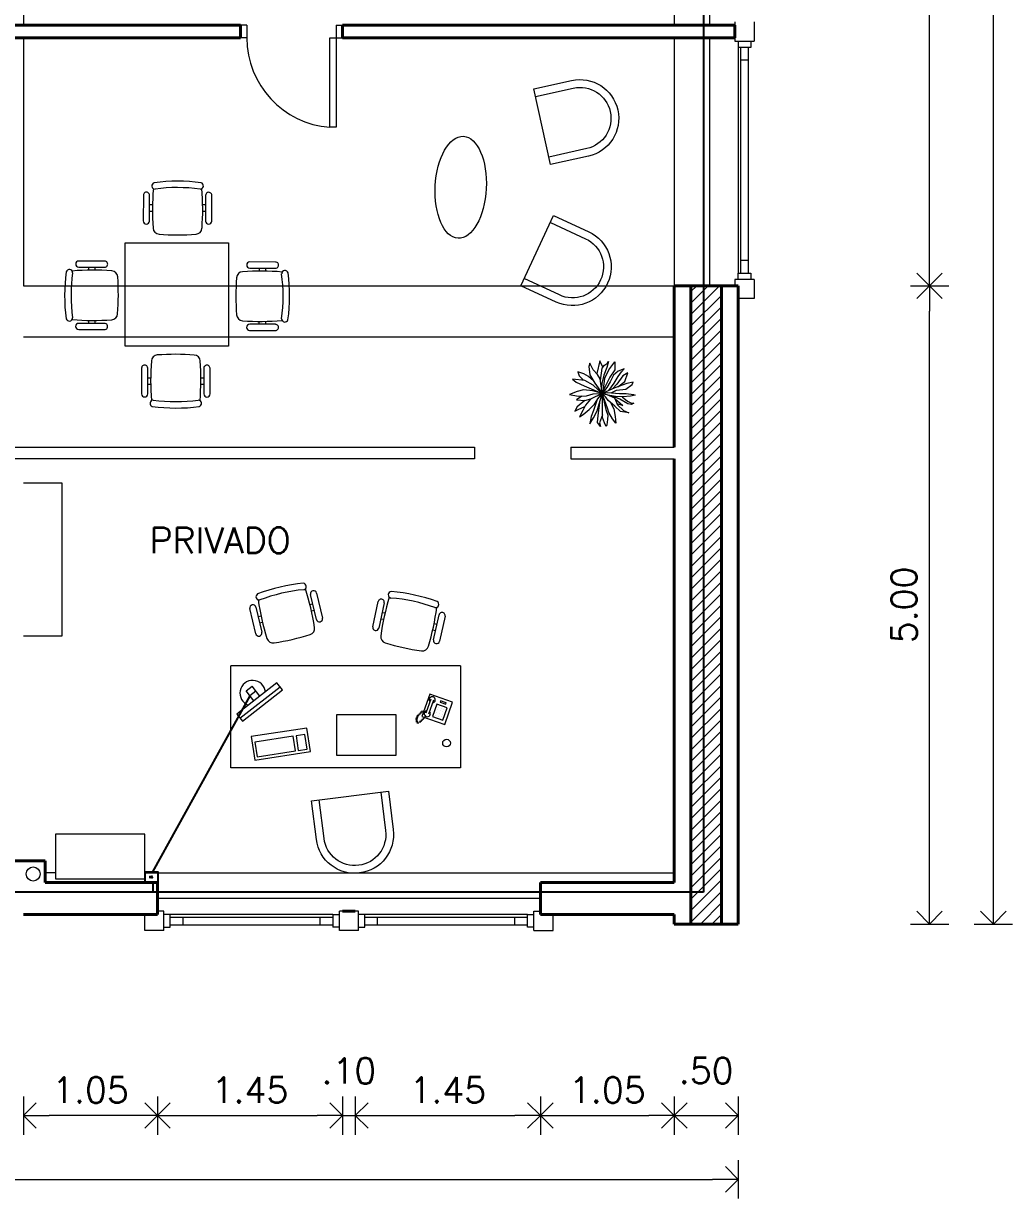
# Model space of a CAD drawing. Extents: x 952 to 1351, y -109 to 188.
# Drawn here: x 1290.85 to 1298.6, y 112.92 to 122.12 of the extents above; entities that cross this region are included whole.
import ezdxf

# ---------------------------------------------------------------- set-up
doc = ezdxf.new("R2010")
doc.units = 0
doc.header["$LTSCALE"] = 0.5
doc.layers.get('0').update_dxf_attribs({"linetype": 'CONTINUOUS'})
doc.layers.get('Defpoints').update_dxf_attribs({"linetype": 'CONTINUOUS'})
for name, color, linetype, lineweight in [('Acotaciones', 9, 'CONTINUOUS', 9), ('Carpintería', 55, 'CONTINUOUS', 20), ('Detalles .05', 243, 'CONTINUOUS', 5), ('Detalles 01', 8, 'CONTINUOUS', 9), ('Equipamiento movil', 33, 'CONTINUOUS', 9), ('Muros corte', 7, 'CONTINUOUS', 40), ('Punta 02', 11, 'CONTINUOUS', 20), ('Tratamiento pisos', 251, 'CONTINUOUS', 9), ('Vidrios', 147, 'CONTINUOUS', 13)]:
    doc.layers.add(name, color=color, linetype=linetype, lineweight=lineweight)
doc.layers.add('Cableado', color=100, linetype='CONTINUOUS')
doc.styles.add('Texto 2 mm', font='simplex.shx', dxfattribs={"height": 0.2})
doc.styles.add('Texto 5 mm', font='simplex.shx', dxfattribs={"height": 0.5})
doc.dimstyles.new('Primera línea', dxfattribs={"dimscale": 0, "dimtxt": 0.2, "dimasz": 0.2, "dimexe": 0.15, "dimexo": 0, "dimgap": 0.1, "dimtad": 1, "dimzin": 4, "dimdsep": 46, "dimtxsty": 'Texto 2 mm', "dimblk": 'OPEN90', "dimcen": 2.5, "dimclrd": 256, "dimclre": 256, "dimclrt": 256, "dimadec": 0, "dimazin": 0, "dimtfac": 1, "dimtmove": 2, "dimatfit": 3, "dimldrblk": 'OPEN90', "dimfxl": 1, "dimtolj": 1, "dimtzin": 0, "dimlwd": -1, "dimlwe": -1, "dimarcsym": 0})
doc.dimstyles.new('Segunda línea', dxfattribs={"dimscale": 0, "dimtxt": 0.2, "dimasz": 0.2, "dimexe": 0.15, "dimexo": 0.5, "dimgap": 0.1, "dimtad": 1, "dimzin": 4, "dimdsep": 46, "dimtxsty": 'Texto 2 mm', "dimblk": 'OPEN90', "dimcen": 2.5, "dimclrd": 256, "dimclre": 256, "dimclrt": 256, "dimadec": 0, "dimazin": 0, "dimtfac": 1, "dimtmove": 2, "dimatfit": 3, "dimldrblk": 'OPEN90', "dimfxl": 1, "dimtolj": 1, "dimtzin": 0, "dimlwd": -1, "dimlwe": -1, "dimarcsym": 0})

# ---------------------------------------------------------------- blocks, each defined once
blk = doc.blocks.new('_Open90')
at = {"color": 0, "linetype": 'ByBlock', "lineweight": -2}
for p, q in [((-0.5, 0.5), (0, 0)), ((0, 0), (-1, 0)), ((0, 0), (-0.5, -0.5))]:
    blk.add_line(p, q, dxfattribs=at)
blk = doc.blocks.new('*D379')
at = {"layer": 'Acotaciones', "transparency": 16777216}
for p, q in [((1297.8023, 120.0655), (1298.1023, 120.0655)), ((1297.9523, 115.2655), (1297.9523, 119.8655)), ((1297.8023, 115.0655), (1298.1023, 115.0655))]:
    blk.add_line(p, q, dxfattribs=at)
at = {"layer": 'Defpoints', "color": 0, "transparency": 16777216}
for p in [(1297.8023, 120.0655), (1297.9523, 120.0655), (1297.8023, 115.0655)]:
    blk.add_point(p, dxfattribs=at)
at = {"layer": 'Acotaciones', "transparency": 16777216, "xscale": 0.2, "yscale": 0.2, "zscale": 0.2}
for p, rotation in [((1297.9523, 120.0655), 90), ((1297.9523, 115.0655), 270)]:
    blk.add_blockref('_Open90', p, dxfattribs=dict(at, rotation=rotation))
at = {"layer": 'Acotaciones', "transparency": 16777216, "insert": (1297.7523, 117.5655), "char_height": 0.2, "attachment_point": 5, "rotation": 90, "style": 'Texto 2 mm'}
blk.add_mtext('\\A1;5.00', dxfattribs=at)
blk = doc.blocks.new('*D380')
at = {"layer": 'Acotaciones', "transparency": 16777216}
for p, q in [((1297.8023, 126.0655), (1298.1023, 126.0655)), ((1297.9523, 120.2655), (1297.9523, 125.8655)), ((1297.8023, 120.0655), (1298.1023, 120.0655))]:
    blk.add_line(p, q, dxfattribs=at)
at = {"layer": 'Defpoints', "color": 0, "transparency": 16777216}
for p in [(1297.8023, 126.0655), (1297.9523, 126.0655), (1297.8023, 120.0655)]:
    blk.add_point(p, dxfattribs=at)
at = {"layer": 'Acotaciones', "transparency": 16777216, "xscale": 0.2, "yscale": 0.2, "zscale": 0.2}
for p, rotation in [((1297.9523, 126.0655), 90), ((1297.9523, 120.0655), 270)]:
    blk.add_blockref('_Open90', p, dxfattribs=dict(at, rotation=rotation))
at = {"layer": 'Acotaciones', "transparency": 16777216, "insert": (1297.7523, 123.0655), "char_height": 0.2, "attachment_point": 5, "rotation": 90, "style": 'Texto 2 mm'}
blk.add_mtext('\\A1;6.00', dxfattribs=at)
blk = doc.blocks.new('*D382')
at = {"layer": 'Acotaciones', "transparency": 16777216}
for p, q in [((1298.3023, 131.0655), (1298.6023, 131.0655)), ((1298.4523, 115.2655), (1298.4523, 130.8655)), ((1298.3023, 115.0655), (1298.6023, 115.0655))]:
    blk.add_line(p, q, dxfattribs=at)
at = {"layer": 'Defpoints', "color": 0, "transparency": 16777216}
for p in [(1297.8023, 131.0655), (1298.4523, 131.0655), (1297.8023, 115.0655)]:
    blk.add_point(p, dxfattribs=at)
at = {"layer": 'Acotaciones', "transparency": 16777216, "xscale": 0.2, "yscale": 0.2, "zscale": 0.2}
for p, rotation in [((1298.4523, 131.0655), 90), ((1298.4523, 115.0655), 270)]:
    blk.add_blockref('_Open90', p, dxfattribs=dict(at, rotation=rotation))
at = {"layer": 'Acotaciones', "transparency": 16777216, "insert": (1298.2523, 123.0655), "char_height": 0.2, "attachment_point": 5, "rotation": 90, "style": 'Texto 2 mm'}
blk.add_mtext('\\A1;16.00', dxfattribs=at)
blk = doc.blocks.new('*D397')
at = {"layer": 'Acotaciones', "transparency": 16777216}
for p, q in [((1291.9023, 113.7155), (1291.9023, 113.4155)), ((1293.3523, 113.7155), (1293.3523, 113.4155)), ((1292.1023, 113.5655), (1293.1523, 113.5655))]:
    blk.add_line(p, q, dxfattribs=at)
at = {"layer": 'Defpoints', "color": 0, "transparency": 16777216}
for p in [(1291.9023, 113.7155), (1293.3523, 113.7155), (1293.3523, 113.5655)]:
    blk.add_point(p, dxfattribs=at)
at = {"layer": 'Acotaciones', "transparency": 16777216, "xscale": 0.2, "yscale": 0.2, "zscale": 0.2, "rotation": 180}
blk.add_blockref('_Open90', (1291.9023, 113.5655), dxfattribs=at)
at = {"layer": 'Acotaciones', "transparency": 16777216, "xscale": 0.2, "yscale": 0.2, "zscale": 0.2}
blk.add_blockref('_Open90', (1293.3523, 113.5655), dxfattribs=at)
at = {"layer": 'Acotaciones', "transparency": 16777216, "insert": (1292.6273, 113.7655), "char_height": 0.2, "attachment_point": 5, "style": 'Texto 2 mm'}
blk.add_mtext('\\A1;1.45', dxfattribs=at)
blk = doc.blocks.new('*D398')
at = {"layer": 'Acotaciones', "transparency": 16777216}
for p, q in [((1293.4523, 113.7155), (1293.4523, 113.4155)), ((1294.9023, 113.7155), (1294.9023, 113.4155)), ((1293.6523, 113.5655), (1294.7023, 113.5655))]:
    blk.add_line(p, q, dxfattribs=at)
at = {"layer": 'Defpoints', "color": 0, "transparency": 16777216}
for p in [(1293.4523, 113.7155), (1294.9023, 113.7155), (1294.9023, 113.5655)]:
    blk.add_point(p, dxfattribs=at)
at = {"layer": 'Acotaciones', "transparency": 16777216, "xscale": 0.2, "yscale": 0.2, "zscale": 0.2, "rotation": 180}
blk.add_blockref('_Open90', (1293.4523, 113.5655), dxfattribs=at)
at = {"layer": 'Acotaciones', "transparency": 16777216, "xscale": 0.2, "yscale": 0.2, "zscale": 0.2}
blk.add_blockref('_Open90', (1294.9023, 113.5655), dxfattribs=at)
at = {"layer": 'Acotaciones', "transparency": 16777216, "insert": (1294.1773, 113.7655), "char_height": 0.2, "attachment_point": 5, "style": 'Texto 2 mm'}
blk.add_mtext('\\A1;1.45', dxfattribs=at)
blk = doc.blocks.new('*D399')
at = {"layer": 'Acotaciones', "transparency": 16777216}
for p, q in [((1294.9023, 113.7155), (1294.9023, 113.4155)), ((1295.9523, 113.7155), (1295.9523, 113.4155)), ((1295.1023, 113.5655), (1295.7523, 113.5655))]:
    blk.add_line(p, q, dxfattribs=at)
at = {"layer": 'Defpoints', "color": 0, "transparency": 16777216}
for p in [(1294.9023, 113.7155), (1295.9523, 113.7155), (1295.9523, 113.5655)]:
    blk.add_point(p, dxfattribs=at)
at = {"layer": 'Acotaciones', "transparency": 16777216, "xscale": 0.2, "yscale": 0.2, "zscale": 0.2, "rotation": 180}
blk.add_blockref('_Open90', (1294.9023, 113.5655), dxfattribs=at)
at = {"layer": 'Acotaciones', "transparency": 16777216, "xscale": 0.2, "yscale": 0.2, "zscale": 0.2}
blk.add_blockref('_Open90', (1295.9523, 113.5655), dxfattribs=at)
at = {"layer": 'Acotaciones', "transparency": 16777216, "insert": (1295.4273, 113.7655), "char_height": 0.2, "attachment_point": 5, "style": 'Texto 2 mm'}
blk.add_mtext('\\A1;1.05', dxfattribs=at)
blk = doc.blocks.new('*D400')
at = {"layer": 'Acotaciones', "transparency": 16777216}
for p, q in [((1268.2523, 113.2155), (1268.2523, 112.9155)), ((1296.4523, 113.2155), (1296.4523, 112.9155)), ((1268.4523, 113.0655), (1296.2523, 113.0655))]:
    blk.add_line(p, q, dxfattribs=at)
at = {"layer": 'Defpoints', "color": 0, "transparency": 16777216}
for p in [(1268.2523, 113.7155), (1296.4523, 113.7155), (1296.4523, 113.0655)]:
    blk.add_point(p, dxfattribs=at)
at = {"layer": 'Acotaciones', "transparency": 16777216, "xscale": 0.2, "yscale": 0.2, "zscale": 0.2, "rotation": 180}
blk.add_blockref('_Open90', (1268.2523, 113.0655), dxfattribs=at)
at = {"layer": 'Acotaciones', "transparency": 16777216, "xscale": 0.2, "yscale": 0.2, "zscale": 0.2}
blk.add_blockref('_Open90', (1296.4523, 113.0655), dxfattribs=at)
at = {"layer": 'Acotaciones', "transparency": 16777216, "insert": (1282.3523, 113.2655), "char_height": 0.2, "attachment_point": 5, "style": 'Texto 2 mm'}
blk.add_mtext('\\A1;28.20', dxfattribs=at)
blk = doc.blocks.new('*D402')
at = {"layer": 'Acotaciones', "transparency": 16777216}
for p, q in [((1290.8523, 113.7155), (1290.8523, 113.4155)), ((1291.9023, 113.7155), (1291.9023, 113.4155)), ((1291.7023, 113.5655), (1291.0523, 113.5655))]:
    blk.add_line(p, q, dxfattribs=at)
at = {"layer": 'Defpoints', "color": 0, "transparency": 16777216}
for p in [(1290.8523, 113.7155), (1291.9023, 113.7155), (1290.8523, 113.5655)]:
    blk.add_point(p, dxfattribs=at)
at = {"layer": 'Acotaciones', "transparency": 16777216, "xscale": 0.2, "yscale": 0.2, "zscale": 0.2, "rotation": 180}
blk.add_blockref('_Open90', (1290.8523, 113.5655), dxfattribs=at)
at = {"layer": 'Acotaciones', "transparency": 16777216, "xscale": 0.2, "yscale": 0.2, "zscale": 0.2}
blk.add_blockref('_Open90', (1291.9023, 113.5655), dxfattribs=at)
at = {"layer": 'Acotaciones', "transparency": 16777216, "insert": (1291.3773, 113.7655), "char_height": 0.2, "attachment_point": 5, "style": 'Texto 2 mm'}
blk.add_mtext('\\A1;1.05', dxfattribs=at)
blk = doc.blocks.new('Treei')
for p, q in [((-2.15, 4.1), (-3.71, 4.62)), ((-3.71, 4.62), (-3.16, 3.73)), ((-1.6, 5.41), (-2.01, 5.58)), ((-2.01, 5.58), (-1.8, 4.47)), ((-1.8, 4.47), (-1.02, 2.25)), ((-0.75, 4.27), (-1.6, 5.41)), ((0.01, 4.32), (0.22, 5.68)), ((0.06, 3.09), (0.01, 4.32)), ((0.22, 5.68), (0.34, 5.97)), ((0.34, 5.97), (0.52, 5.11)), ((0.52, 5.11), (0.61, 3.71)), ((0.61, 3.58), (1.42, 4.57)), ((1.92, 4.62), (1.05, 3.19)), ((1.42, 4.57), (1.81, 5.28)), ((1.81, 5.28), (1.78, 5.7)), ((1.78, 5.7), (2.06, 5.28)), ((2.06, 5.28), (1.92, 4.62)), ((3.12, 3.85), (3.58, 4.84)), ((3.58, 4.84), (3.3, 3.31)), ((-5.76, 2.23), (-4.31, 2.25)), ((-4.26, 1.14), (-5.76, 2.23)), ((-3.94, 3.46), (-4.45, 3.93)), ((-4.45, 3.93), (-4.03, 2.89)), ((-4.31, 2.25), (-2.93, 1.32)), ((-4.03, 2.89), (-3.28, 2.03)), ((-3.05, 2.89), (-3.94, 3.46)), ((-3.16, 3.73), (-1.67, 2.62)), ((-1.83, 2.15), (-3.05, 2.89)), ((-1.21, 2.79), (-2.15, 4.1)), ((-0.51, 1.14), (-1.83, 2.15)), ((-1.67, 2.62), (-0.88, 1.91)), ((-1.02, 2.25), (0.03, -0.03)), ((-0.56, 2.57), (-0.75, 4.27)), ((-0.11, 1.56), (-0.56, 2.57)), ((-0.17, 1), (0.06, 3.09)), ((0.2, 0.77), (0.8, 2.18)), ((0.57, 2.38), (0.31, 1.05)), ((1.05, 3.19), (0.44, 1.74)), ((0.61, 3.71), (0.57, 2.38)), ((0.8, 2.18), (2.11, 2.72)), ((0.96, 2.25), (2.2, 3.73)), ((2.2, 3.73), (1.92, 2.62)), ((2.36, 2.28), (1.99, 1.81)), ((2.11, 2.72), (3.12, 3.85)), ((3.3, 3.31), (2.36, 2.28)), ((2.82, 2.08), (4.22, 2.33)), ((4.22, 2.33), (5.46, 2.47)), ((5.46, 2.47), (4.64, 1.81)), ((-4.76, 0.09), (-5.92, -0.48)), ((-5.51, 0.92), (-5.8, 1.09)), ((-5.8, 1.09), (-4.68, 0.77)), ((-5.12, 0.4), (-5.51, 0.92)), ((-4.61, -0.04), (-5.12, 0.4)), ((-4.68, 0.77), (-3.34, 0.26)), ((-2.77, 0.45), (-4.26, 1.14)), ((-3.34, 0.26), (-1.78, -0.09)), ((-3.28, 2.03), (-2.08, 1.39)), ((-2.93, 1.32), (-0.51, 0.11)), ((-0.77, 0.18), (-2.77, 0.45)), ((-2.08, 1.39), (-1.04, 0.82)), ((-1.04, 0.82), (0.03, -0.03)), ((0.03, -0.03), (-0.77, 0.18)), ((0.03, -0.03), (-0.17, 1)), ((0.03, -0.03), (0.2, 0.77)), ((2.04, 0.65), (0.03, -0.03)), ((0.7, 0.63), (0.03, -0.03)), ((0.03, -0.03), (2.96, 0.63)), ((1.85, 0.03), (0.03, -0.03)), ((1.28, 1.02), (0.7, 0.63)), ((1.99, 1.81), (1.28, 1.02)), ((1.69, 1.48), (2.82, 2.08)), ((3.28, 0.01), (1.85, 0.03)), ((2.73, 0.9), (2.04, 0.65)), ((3.51, 1.17), (2.73, 0.9)), ((2.96, 0.63), (3.97, 1)), ((4.41, -0.01), (3.28, 0.01)), ((4.64, 1.81), (3.51, 1.17)), ((3.97, 1), (4.77, 0.95)), ((5.39, 0.4), (4.41, -0.01)), ((4.77, 0.95), (5.72, 0.8)), ((6.02, 0.65), (5.39, 0.4)), ((5.72, 0.8), (6.02, 0.65)), ((-5.92, -0.48), (-3.64, -1.03)), ((-4.26, -1.67), (-5.51, -2.28)), ((-2.36, -0.36), (-4.61, -0.04)), ((-3.44, -0.9), (-4.26, -1.67)), ((-2.65, -0.43), (-3.44, -0.9)), ((-3.37, -2.31), (-1.83, -1.37)), ((-2.28, -1.64), (-3.05, -2.53)), ((-1.34, -0.24), (-2.65, -0.43)), ((-1.46, -1.72), (-2.33, -3.24)), ((-1.83, -1.37), (0.03, -0.03)), ((-1.78, -0.09), (-0.95, -0.18)), ((0.03, -0.03), (-1.46, -1.72)), ((-1.39, -3.32), (0.03, -0.03)), ((0.03, -0.03), (-1.34, -0.24)), ((-0.47, -1.76), (-0.63, -3.46)), ((0.03, -0.03), (-0.47, -1.76)), ((0.11, -1.72), (0.03, -0.03)), ((0.03, -0.03), (1.07, -2.16)), ((1, -0.83), (0.03, -0.03)), ((3.21, -0.98), (0.03, -0.03)), ((0.45, -2.92), (0.11, -1.72)), ((1.97, -1.44), (1, -0.83)), ((1.3, -3.19), (1.03, -2.11)), ((4.06, -0.75), (1.24, -0.39)), ((1.31, -1.02), (3.1, -1.64)), ((2.93, -2.41), (1.97, -1.44)), ((3.1, -1.64), (4.24, -2.04)), ((4.47, -1.62), (3.21, -0.98)), ((3.92, 0), (5.37, -0.51)), ((5.3, -0.93), (4.06, -0.75)), ((4.24, -2.04), (5.56, -2.28)), ((5.56, -2.28), (4.47, -1.62)), ((6.02, -0.34), (5.3, -0.93)), ((5.37, -0.51), (6.02, -0.34)), ((-5.51, -2.28), (-4.86, -2.48)), ((-4.86, -2.48), (-3.37, -2.31)), ((-3.55, -3.37), (-3.92, -4.48)), ((-3.92, -4.48), (-3.16, -4.25)), ((-3.05, -2.53), (-3.55, -3.37)), ((-3.16, -4.25), (-2.38, -3.46)), ((-2.33, -3.24), (-2.56, -5.44)), ((-2.06, -4.77), (-1.39, -3.32)), ((-0.63, -3.46), (-0.35, -4.6)), ((0.5, -4.43), (0.45, -2.92)), ((0.5, -3.74), (1.19, -4.72)), ((1.07, -2.16), (2.15, -3.07)), ((1.19, -4.72), (1.28, -3.19)), ((1.28, -3.19), (2.47, -4.62)), ((2.15, -3.07), (3.12, -3.59)), ((2.93, -4.4), (2.43, -3.22)), ((3.85, -3.54), (2.93, -2.41)), ((3.12, -3.59), (4.27, -4.18)), ((4.27, -4.18), (3.85, -3.54)), ((-2.56, -5.44), (-2.06, -4.77)), ((-0.35, -4.6), (0.2, -6.03)), ((0.2, -6.03), (0.5, -4.43)), ((2.47, -4.62), (3.23, -5.02)), ((3.23, -5.02), (2.93, -4.4))]:
    blk.add_line(p, q)
blk = doc.blocks.new('Silla 2')
for p, q in [((15, 15), (0, 15)), ((0, 15), (0, -15)), ((15, 12), (0, 12)), ((0, -12), (15, -12)), ((0, -15), (15, -15))]:
    blk.add_line(p, q)
for radius in [15, 12]:
    blk.add_arc((15, 0), radius, 270, 90)
blk = doc.blocks.new('TELEFONO')
at = {"layer": 'Detalles .05'}
for p, q in [((0.139, 0.134), (-0.098, 0.134)), ((-0.098, 0.134), (-0.098, -0.099)), ((0.139, -0.099), (0.139, 0.134)), ((-0.071, 0.089), (-0.071, -0.055)), ((-0.043, 0.089), (-0.043, -0.055)), ((0.108, 0.063), (0, 0.063)), ((0, 0.063), (0, -0.063)), ((0.081, 0.108), (0.023, 0.108)), ((0.023, 0.108), (0.023, 0.094)), ((0.023, 0.094), (0.081, 0.094)), ((0.027, 0.041), (0.027, 0.041)), ((0.027, 0.014), (0.027, 0.014)), ((0.054, 0.041), (0.054, 0.041)), ((0.054, 0.014), (0.054, 0.014)), ((0.081, 0.094), (0.081, 0.108)), ((0.081, 0.041), (0.081, 0.041)), ((0.081, 0.014), (0.081, 0.014)), ((0.108, -0.063), (0.108, 0.063)), ((-0.129, -0.104), (-0.147, -0.11)), ((-0.124, -0.093), (-0.141, -0.098)), ((-0.118, -0.081), (-0.135, -0.087)), ((-0.112, -0.07), (-0.129, -0.075)), ((-0.106, -0.058), (-0.124, -0.064)), ((-0.101, -0.047), (-0.118, -0.052)), ((-0.098, -0.099), (0.139, -0.099)), ((-0.067, -0.083), (-0.078, -0.116)), ((0, -0.063), (0.108, -0.063)), ((0.027, -0.013), (0.027, -0.013)), ((0.027, -0.04), (0.027, -0.04)), ((0.054, -0.013), (0.054, -0.013)), ((0.054, -0.04), (0.054, -0.04)), ((0.081, -0.013), (0.081, -0.013)), ((0.081, -0.04), (0.081, -0.04)), ((-0.129, -0.116), (-0.147, -0.121)), ((-0.129, -0.127), (-0.147, -0.133)), ((-0.129, -0.139), (-0.147, -0.145)), ((-0.124, -0.15), (-0.141, -0.156)), ((-0.118, -0.162), (-0.135, -0.168)), ((-0.104, -0.17), (-0.122, -0.176)), ((-0.089, -0.156), (-0.106, -0.162)), ((-0.083, -0.145), (-0.101, -0.15)), ((-0.078, -0.133), (-0.095, -0.139)), ((-0.072, -0.121), (-0.089, -0.127))]:
    blk.add_line(p, q, dxfattribs=at)
for centre, start, end in [((-0.057, 0.089), 298.4915, 241.5085), ((-0.057, -0.055), 118.4915, 61.5085)]:
    blk.add_arc(centre, 0.0302, start, end, dxfattribs=at)
blk = doc.blocks.new('RECTANG')
for p, q in [((1, 1), (0, 1)), ((0, 1), (0, 0)), ((1, 0), (1, 1)), ((0, 0), (1, 0))]:
    blk.add_line(p, q)
blk = doc.blocks.new('KEYBOARD', base_point=(60, 294))
for p, xscale, yscale, zscale in [((60, 294), 19, 8, 19), ((61, 295), 13, 5, 13), ((75, 295), 3, 5, 3)]:
    blk.add_blockref('RECTANG', p, dxfattribs=dict(xscale=xscale, yscale=yscale, zscale=zscale))
blk = doc.blocks.new('Silla 1')
at = {"layer": 'Equipamiento movil'}
for p, q in [((-0.1131, 0.2664), (0.0295, 0.409)), ((0.0638, 0.3747), (-0.0788, 0.2321)), ((-0.0254, 0.2855), (-0.0091, 0.2693)), ((0.0104, 0.3213), (0.0268, 0.3048)), ((0.2321, -0.0788), (0.3747, 0.0638)), ((0.409, 0.0295), (0.2664, -0.1131)), ((0.3048, 0.0268), (0.3213, 0.0104)), ((0.2693, -0.0091), (0.2855, -0.0254))]:
    blk.add_line(p, q, dxfattribs=at)
for centre, radius, start, end in [((1.4058, -1.1273), 1.9881, 130.22446, 139.18175), ((0.0467, 0.3919), 0.0242, 315, 135), ((0.1468, 0.3964), 0.0255, 61.36309, 224.37493), ((-0.654, -0.654), 1.2956, 37.15841, 52.84159), ((-0.6508, -0.6508), 1.3416, 37.13099, 52.86901), ((-0.0959, 0.2492), 0.0242, 135, 315), ((-0.0605, 0.1393), 0.0505, 139.18175, 220.81825), ((1.4058, 1.4058), 1.9881, 220.81825, 229.18175), ((-1.1273, 1.4058), 1.9881, 310.81825, 319.77554), ((0.3964, 0.1468), 0.0255, 225.62507, 28.63691), ((0.3919, 0.0467), 0.0242, 315, 135), ((0.2492, -0.0959), 0.0242, 135, 315), ((0.1393, -0.0605), 0.0505, 229.18175, 310.81825)]:
    blk.add_arc(centre, radius, start, end, dxfattribs=at)

msp = doc.modelspace()

# ---------------------------------------------------------------- hatches: boundary and pattern name
at = {"layer": 'Detalles 01'}
h = msp.add_hatch(dxfattribs=at)
h.set_pattern_fill('ANSI31,_O', color=256, scale=0.02)
h.set_pattern_definition([(45, (53.60664, 2.86039), (-0.0449012806, 0.0449012806), [])])
h.paths.add_polyline_path([(1296.3223, 120.0655), (1296.0823, 120.0655), (1296.0823, 115.0655), (1296.3223, 115.0655)])

# ---------------------------------------------------------------- linework, layer by layer
at = {"layer": 'Acotaciones'}
for p, q in [((1295.9523, 113.7155), (1295.9523, 113.4155)), ((1296.4523, 113.7155), (1296.4523, 113.4155)), ((1295.9523, 113.5655), (1296.0523, 113.6655)), ((1296.4523, 113.5655), (1296.3523, 113.6655)), ((1293.3523, 113.5655), (1293.4523, 113.5655)), ((1295.9523, 113.5655), (1296.4523, 113.5655)), ((1296.0523, 113.4655), (1295.9523, 113.5655)), ((1296.3523, 113.4655), (1296.4523, 113.5655))]:
    msp.add_line(p, q, dxfattribs=at)
at = {"layer": 'Cableado'}
for p, q in [((1296.1811, 128.5619), (1296.1811, 115.3159)), ((1292.6266, 116.8535), (1291.8641, 115.4751)), ((1291.8689, 115.3158), (1291.8689, 115.3905)), ((1296.1811, 115.3159), (1279.6819, 115.3155))]:
    msp.add_line(p, q, dxfattribs=at)
msp.add_lwpolyline([(1291.8061, 115.4751), (1291.9055, 115.4751), (1291.9055, 115.3905), (1291.8061, 115.3905)], close=True, dxfattribs=at)
at = {"layer": 'Carpintería'}
for p, q in [((1292.6023, 122.1072), (1292.5523, 122.1072)), ((1292.6023, 122.1072), (1292.6023, 122.0072)), ((1293.3023, 122.1072), (1293.3023, 122.0072)), ((1293.3023, 122.1072), (1293.3523, 122.1072)), ((1296.4273, 122.1322), (1296.4273, 122.1072)), ((1296.5773, 122.1322), (1296.5773, 121.9822)), ((1292.6023, 122.0072), (1292.5523, 122.0072)), ((1293.2523, 121.3072), (1293.2523, 122.0072)), ((1293.2523, 122.0072), (1293.3023, 122.0072)), ((1293.3023, 122.0072), (1293.3523, 122.0072)), ((1293.3023, 122.0072), (1293.3023, 121.3072)), ((1296.4273, 122.0072), (1296.4273, 121.9822)), ((1296.4273, 121.9822), (1296.5773, 121.9822)), ((1296.4523, 121.9822), (1296.4523, 121.9322)), ((1296.5523, 121.9822), (1296.5523, 121.9322)), ((1296.5523, 121.9322), (1296.4523, 121.9322)), ((1296.4723, 120.1655), (1296.4723, 121.9322)), ((1296.5323, 120.1655), (1296.5323, 121.9322)), ((1296.5323, 121.8322), (1296.4723, 121.8322)), ((1293.3023, 121.3072), (1293.2523, 121.3072)), ((1296.4723, 120.2655), (1296.5323, 120.2655)), ((1296.4523, 120.1155), (1296.4523, 120.1655)), ((1296.4523, 120.1655), (1296.5523, 120.1655)), ((1296.5523, 120.1655), (1296.5523, 120.1155)), ((1296.5773, 120.1155), (1296.4273, 120.1155)), ((1296.4273, 120.1155), (1296.4273, 120.0655)), ((1296.5773, 120.1155), (1296.5773, 119.9655)), ((1296.5773, 119.9655), (1296.4523, 119.9655)), ((1291.9523, 115.1655), (1291.9023, 115.1655)), ((1291.9523, 115.0155), (1291.9523, 115.1655)), ((1293.3273, 115.0155), (1293.3273, 115.1655)), ((1293.3523, 115.1655), (1293.3273, 115.1655)), ((1293.4773, 115.1655), (1293.4523, 115.1655)), ((1293.4773, 115.0155), (1293.4773, 115.1655)), ((1294.8523, 115.0155), (1294.8523, 115.1655)), ((1294.8523, 115.1655), (1294.9023, 115.1655)), ((1291.8023, 115.0155), (1291.8023, 115.1405)), ((1292.0023, 115.1405), (1291.9523, 115.1405)), ((1292.0023, 115.0405), (1292.0023, 115.1405)), ((1292.0023, 115.1205), (1293.2773, 115.1205)), ((1292.0023, 115.0605), (1293.2773, 115.0605)), ((1292.1023, 115.0605), (1292.1023, 115.1205)), ((1293.1773, 115.0605), (1293.1773, 115.1205)), ((1293.2773, 115.1405), (1293.2773, 115.0405)), ((1293.2773, 115.1405), (1293.3273, 115.1405)), ((1293.5273, 115.1405), (1293.4773, 115.1405)), ((1293.5273, 115.0405), (1293.5273, 115.1405)), ((1293.5273, 115.1205), (1294.8023, 115.1205)), ((1293.5273, 115.0605), (1294.8023, 115.0605)), ((1293.6273, 115.0605), (1293.6273, 115.1205)), ((1294.7023, 115.0605), (1294.7023, 115.1205)), ((1294.8023, 115.0405), (1294.8023, 115.1405)), ((1294.8023, 115.1405), (1294.8523, 115.1405)), ((1295.0023, 115.0155), (1295.0023, 115.1405)), ((1291.9523, 115.0155), (1291.8023, 115.0155)), ((1291.9523, 115.0405), (1292.0023, 115.0405)), ((1293.3273, 115.0405), (1293.2773, 115.0405)), ((1293.4773, 115.0155), (1293.3273, 115.0155)), ((1293.4773, 115.0405), (1293.5273, 115.0405)), ((1294.8523, 115.0405), (1294.8023, 115.0405)), ((1294.8523, 115.0155), (1295.0023, 115.0155))]:
    msp.add_line(p, q, dxfattribs=at)
at = {"layer": 'Detalles 01'}
for p, q in [((1296.1773, 124.0238), (1296.1773, 122.1072)), ((1296.2273, 124.0238), (1296.2273, 122.1072)), ((1296.1773, 122.0072), (1296.1773, 120.0655)), ((1296.2273, 122.0072), (1296.2273, 120.0655)), ((1296.4523, 121.9322), (1296.4523, 120.1655)), ((1293.4523, 115.3155), (1291.9023, 115.3155)), ((1293.3523, 115.2655), (1291.9023, 115.2655)), ((1294.9023, 115.2655), (1293.3523, 115.2655)), ((1294.9023, 115.3155), (1293.4523, 115.3155)), ((1293.2773, 115.1405), (1292.0023, 115.1405)), ((1294.8023, 115.1405), (1293.5273, 115.1405))]:
    msp.add_line(p, q, dxfattribs=at)
msp.add_circle((1290.9279, 115.4577), 0.055, dxfattribs=at)
msp.add_arc((1293.3057, 122.0086), 0.7035, 180.11712, 265.64068, dxfattribs=at)
at = {"layer": 'Equipamiento movil'}
for p, q in [((1291.7915, 120.7748), (1291.7912, 120.5731)), ((1291.8397, 120.5731), (1291.84, 120.7748)), ((1292.2796, 120.7741), (1292.2793, 120.5724)), ((1292.3278, 120.5723), (1292.3281, 120.774)), ((1291.8631, 120.6991), (1291.8398, 120.6992)), ((1292.2795, 120.6985), (1292.2563, 120.6985)), ((1291.8627, 120.6486), (1291.8398, 120.6487)), ((1292.2794, 120.648), (1292.2565, 120.648)), ((1291.6478, 119.5933), (1291.6491, 120.4033)), ((1291.6491, 120.4033), (1292.4591, 120.4021)), ((1292.4591, 120.4021), (1292.4578, 119.5921)), ((1291.4877, 120.2591), (1291.286, 120.2594)), ((1292.827, 120.2518), (1292.6253, 120.2521)), ((1291.286, 120.2109), (1291.4877, 120.2106)), ((1291.3616, 120.2108), (1291.3615, 120.1876)), ((1291.4121, 120.2107), (1291.412, 120.1878)), ((1292.6253, 120.2036), (1292.8269, 120.2033)), ((1292.7008, 120.1806), (1292.7009, 120.2035)), ((1292.7513, 120.1802), (1292.7514, 120.2035)), ((1292.9257, 120.1627), (1292.926, 120.163)), ((1291.487, 119.7709), (1291.2853, 119.7712)), ((1291.3609, 119.7944), (1291.3609, 119.7711)), ((1291.4114, 119.794), (1291.4114, 119.7711)), ((1292.8263, 119.7637), (1292.6246, 119.764)), ((1292.7002, 119.7639), (1292.7002, 119.7868)), ((1292.7507, 119.7638), (1292.7507, 119.787)), ((1291.2852, 119.7228), (1291.4869, 119.7225)), ((1292.6245, 119.7155), (1292.8262, 119.7152)), ((1292.4578, 119.5921), (1291.6478, 119.5933)), ((1291.7774, 119.4207), (1291.7771, 119.219)), ((1291.8256, 119.2189), (1291.8259, 119.4206)), ((1292.2656, 119.42), (1292.2653, 119.2183)), ((1292.3138, 119.2182), (1292.3141, 119.4199)), ((1291.8257, 119.2945), (1291.849, 119.2945)), ((1291.8258, 119.345), (1291.8487, 119.345)), ((1292.2426, 119.3444), (1292.2655, 119.3444)), ((1292.2422, 119.2939), (1292.2654, 119.2939)), ((1290.8523, 118.5209), (1291.1523, 118.5209)), ((1291.1523, 118.5209), (1291.1523, 117.3209)), ((1291.1523, 117.3209), (1290.8523, 117.3209)), ((1292.4758, 116.2891), (1292.4758, 117.0891)), ((1294.2758, 117.0891), (1292.4758, 117.0891)), ((1294.2758, 117.0891), (1294.2758, 116.2891)), ((1292.8383, 116.9564), (1292.5239, 116.7091)), ((1292.5487, 116.6776), (1292.863, 116.9249)), ((1292.5672, 116.654), (1292.8816, 116.9014)), ((1292.5968, 116.8913), (1292.644, 116.9284)), ((1292.7047, 116.8513), (1292.644, 116.9284)), ((1292.8816, 116.9014), (1292.8383, 116.9564)), ((1292.6576, 116.8142), (1292.5968, 116.8913)), ((1292.6738, 116.8906), (1292.6266, 116.8535)), ((1292.5239, 116.7091), (1292.5672, 116.654)), ((1293.3055, 116.7044), (1293.3055, 116.3882)), ((1293.7713, 116.7044), (1293.3055, 116.7044)), ((1293.7713, 116.3882), (1293.7713, 116.7044)), ((1293.3055, 116.3882), (1293.7713, 116.3882)), ((1294.2758, 116.2891), (1292.4758, 116.2891)), ((1291.8023, 115.7705), (1291.1023, 115.7705)), ((1291.1023, 115.7705), (1291.1023, 115.4205)), ((1291.8023, 115.4205), (1291.8023, 115.7705)), ((1291.1023, 115.4205), (1291.8023, 115.4205))]:
    msp.add_line(p, q, dxfattribs=at)
msp.add_circle((1294.1671, 116.4829), 0.03, dxfattribs=at)
for centre, radius, start, end in [((1291.8834, 120.8487), 0.0255, 106.27724, 269.28908), ((1292.058, 119.5439), 1.3416, 82.04515, 97.78316), ((1292.2364, 120.8482), 0.0255, 270.53923, 73.55107), ((1291.8157, 120.7748), 0.0242, 359.91416, 179.91416), ((1293.8508, 120.6586), 1.9881, 175.13862, 184.0959), ((1292.058, 119.5439), 1.2911, 82.04515, 97.78316), ((1290.2685, 120.664), 1.9881, 355.73241, 4.6897), ((1292.3039, 120.7741), 0.0242, 359.91416, 179.91416), ((1291.8154, 120.5731), 0.0242, 179.91416, 359.91416), ((1291.9181, 120.5202), 0.0505, 184.0959, 265.73241), ((1292.2007, 120.5198), 0.0505, 274.0959, 355.73241), ((1292.3036, 120.5724), 0.0242, 179.91416, 359.91416), ((1292.0623, 122.4525), 1.9881, 265.73241, 274.0959), ((1291.286, 120.2352), 0.0242, 89.91416, 269.91416), ((1291.4877, 120.2349), 0.0242, 269.91416, 89.91416), ((1292.6253, 120.2279), 0.0242, 89.91416, 269.91416), ((1292.827, 120.2276), 0.0242, 269.91416, 89.91416), ((1292.5161, 119.9892), 1.3416, 172.04515, 187.78316), ((1291.2119, 120.1677), 0.0255, 0.53923, 163.55107), ((1292.5161, 119.9892), 1.2911, 172.04515, 187.78316), ((1291.3961, 118.1998), 1.9881, 85.73241, 94.6897), ((1291.5403, 120.132), 0.0505, 4.0959, 85.73241), ((1289.6076, 119.9936), 1.9881, 355.73241, 4.0959), ((1294.5046, 119.981), 1.9881, 175.73241, 184.0959), ((1292.5724, 120.1252), 0.0505, 94.0959, 175.73241), ((1292.7108, 118.1925), 1.9881, 85.13862, 94.0959), ((1291.5961, 119.9853), 1.2911, 352.04515, 7.78316), ((1292.9009, 120.1599), 0.0255, 16.27724, 179.28908), ((1291.5961, 119.9853), 1.3416, 352.04515, 7.78316), ((1291.2114, 119.8147), 0.0255, 196.27724, 359.28908), ((1291.4015, 121.7821), 1.9881, 265.13862, 274.0959), ((1291.2853, 119.747), 0.0242, 89.91416, 269.91416), ((1291.487, 119.7467), 0.0242, 269.91416, 89.91416), ((1291.5398, 119.8494), 0.0505, 274.0959, 355.73241), ((1292.572, 119.8426), 0.0505, 184.0959, 265.73241), ((1292.7162, 121.7748), 1.9881, 265.73241, 274.6897), ((1292.6246, 119.7397), 0.0242, 89.91416, 269.91416), ((1292.8262, 119.7394), 0.0242, 269.91416, 89.91416), ((1292.9004, 119.8069), 0.0255, 180.53923, 343.55107), ((1291.9046, 119.4732), 0.0505, 94.0959, 175.73241), ((1292.043, 117.5406), 1.9881, 85.73241, 94.0959), ((1292.1871, 119.4728), 0.0505, 4.0959, 85.73241), ((1291.8017, 119.4207), 0.0242, 359.91416, 179.91416), ((1293.8368, 119.329), 1.9881, 175.73241, 184.6897), ((1290.2545, 119.3344), 1.9881, 355.13862, 4.0959), ((1292.2899, 119.4199), 0.0242, 359.91416, 179.91416), ((1291.8014, 119.219), 0.0242, 179.91416, 359.91416), ((1292.2896, 119.2182), 0.0242, 179.91416, 359.91416), ((1291.8689, 119.1448), 0.0255, 90.53923, 253.55107), ((1292.0473, 120.4491), 1.3416, 262.04515, 277.78316), ((1292.0473, 120.4536), 1.2956, 262.07257, 277.75574), ((1292.2218, 119.1443), 0.0255, 286.27724, 89.28908), ((1292.6483, 116.8745), 0.1, 6.08042, 250.30836)]:
    msp.add_arc(centre, radius, start, end, dxfattribs=at)
msp.add_ellipse((1294.2784, 120.8373), major_axis=(-0.0211, -0.3994), ratio=0.5, dxfattribs=at)
at = {"layer": 'Muros corte'}
for p, q in [((1292.5523, 122.1072), (1287.9052, 122.1084)), ((1292.5523, 122.0072), (1292.5523, 122.1072)), ((1293.3523, 122.1072), (1293.4523, 122.1072)), ((1293.3523, 122.0072), (1293.3523, 122.1072)), ((1296.4273, 122.1072), (1293.4523, 122.1072)), ((1296.4273, 122.1072), (1296.4273, 122.0072)), ((1292.5523, 122.0072), (1287.8052, 122.0072)), ((1296.4273, 122.0072), (1293.3523, 122.0072)), ((1296.4523, 120.0655), (1295.9523, 120.0655)), ((1295.9523, 118.8011), (1295.9523, 120.0655)), ((1296.0823, 115.0655), (1296.0823, 120.0655)), ((1296.3223, 120.0655), (1296.3223, 115.0655)), ((1296.4523, 120.0655), (1296.4523, 115.0655)), ((1295.9523, 115.3905), (1295.9523, 118.7088)), ((1291.0223, 115.5605), (1290.7023, 115.5605)), ((1291.0223, 115.5605), (1291.0223, 115.3905)), ((1291.9023, 115.3905), (1291.0223, 115.3905)), ((1291.9023, 115.1405), (1291.9023, 115.3905)), ((1295.9523, 115.3905), (1294.9023, 115.3905)), ((1294.9023, 115.1405), (1294.9023, 115.3905)), ((1293.4523, 115.1655), (1293.3523, 115.1655)), ((1291.9023, 115.1405), (1290.8523, 115.1405)), ((1295.9523, 115.1405), (1294.9023, 115.1405)), ((1295.9523, 115.0655), (1295.9523, 115.1405)), ((1296.4523, 115.0655), (1295.9523, 115.0655)), ((1296.2773, 115.0655), (1296.1273, 115.0655))]:
    msp.add_line(p, q, dxfattribs=at)
at = {"layer": 'Tratamiento pisos'}
for p, q in [((1290.8523, 124.0238), (1290.8523, 122.1072)), ((1295.9523, 124.0238), (1295.9523, 122.1072)), ((1290.8523, 122.0072), (1290.8523, 120.0655)), ((1295.9523, 122.0072), (1295.9523, 120.0655)), ((1290.8523, 120.0655), (1291.0428, 120.0655)), ((1291.0428, 120.0655), (1293.3523, 120.0655)), ((1293.3523, 120.0655), (1295.9523, 120.0655)), ((1290.8523, 119.6655), (1290.968, 119.6655)), ((1290.8523, 119.6655), (1293.3523, 119.6655)), ((1293.3523, 119.6655), (1295.9523, 119.6655)), ((1291.1023, 115.4655), (1291.0223, 115.4655)), ((1291.8023, 115.4655), (1293.3523, 115.4655)), ((1293.3523, 115.4655), (1295.9523, 115.4655))]:
    msp.add_line(p, q, dxfattribs=at)
at = {"layer": 'Vidrios', "color": 0}
for p, q in [((1290.7023, 118.8011), (1294.3853, 118.8011)), ((1294.3853, 118.8011), (1294.3853, 118.7088)), ((1295.1403, 118.8011), (1295.9523, 118.8011)), ((1295.1403, 118.8011), (1295.1403, 118.7088)), ((1294.3853, 118.7088), (1290.7023, 118.7088)), ((1295.1403, 118.7088), (1295.9523, 118.7088))]:
    msp.add_line(p, q, dxfattribs=at)

# ---------------------------------------------------------------- block references
at = {"layer": 'Detalles .05'}
for name, p, xscale, yscale, zscale, rotation in [('Treei', (1295.389, 119.2231), 0.04298767200000001, 0.04298767200000001, 0.04298767200000001, 270), ('TELEFONO', (1294.0743, 116.7399), 0.8, 0.8, 0.8, 340.4753668543308)]:
    msp.add_blockref(name, p, dxfattribs=dict(at, xscale=xscale, yscale=yscale, zscale=zscale, rotation=rotation))
at = {"layer": 'Equipamiento movil'}
for name, p, xscale, yscale, zscale, rotation in [('Silla 2', (1294.9163, 121.3112), -0.02025, 0.02025, 0.02025, 192.5436339638646), ('Silla 2', (1294.8786, 120.3419), -0.02025, 0.02025, 0.02025, 155.0579149030488), ('KEYBOARD', (1292.664, 116.3501), 0.02326153846132684, 0.02326153846132684, 0.02326153846132684, 8.578034667057757), ('Silla 2', (1293.4102, 116.0682), -0.02025, 0.02025, 0.02025, 97.21966330044431)]:
    msp.add_blockref(name, p, dxfattribs=dict(at, xscale=xscale, yscale=yscale, zscale=zscale, rotation=rotation))
for p, rotation in [((1292.9586, 117.2955), 58.14892968003404), ((1293.8278, 117.2315), 32.7859765046892)]:
    msp.add_blockref('Silla 1', p, dxfattribs=dict(at, rotation=rotation))

# ---------------------------------------------------------------- texts
at = {"layer": 'Acotaciones', "char_height": 0.2, "attachment_point": 5, "style": 'Texto 2 mm'}
for s, insert in [('\\A1;.10', (1293.4023, 113.9156)), ('\\A1;.50', (1296.2023, 113.9173))]:
    msp.add_mtext(s, dxfattribs=dict(at, insert=insert))
at = {"layer": 'Cableado', "insert": (1291.8374, 115.4415), "char_height": 0.01595, "attachment_point": 1, "style": 'Texto 5 mm'}
msp.add_mtext_dynamic_manual_height_columns('RS', width=19.34546, gutter_width=2.5, heights=[0], dxfattribs=at)
at = {"layer": 'Punta 02', "insert": (1291.8405, 118.1716), "char_height": 0.2, "width": 1.269429, "attachment_point": 1, "style": 'Texto 2 mm'}
msp.add_mtext('PRIVADO', dxfattribs=at)

# ---------------------------------------------------------------- dimensions: what is measured, and where the dimension line sits
at = {"layer": 'Acotaciones'}
for base, p1, p2, dimstyle, picture, middle in [((1298.4523, 131.0655), (1297.8023, 115.0655), (1297.8023, 131.0655), 'Segunda línea', '*D382', (1298.2523, 123.0655)), ((1297.9523, 126.0655), (1297.8023, 120.0655), (1297.8023, 126.0655), 'Primera línea', '*D380', (1297.7523, 123.0655)), ((1297.9523, 120.0655), (1297.8023, 115.0655), (1297.8023, 120.0655), 'Primera línea', '*D379', (1297.7523, 117.5655))]:
    dim = msp.add_linear_dim(base=base, p1=p1, p2=p2, angle=90, dimstyle=dimstyle, override={"dimscale": 1}, dxfattribs=at)
    dim.commit()
    dim.dimension.update_dxf_attribs({"geometry": picture, "text_midpoint": middle})
for base, p1, p2, dimstyle, picture, middle in [((1290.8523, 113.5655), (1291.9023, 113.7155), (1290.8523, 113.7155), 'Primera línea', '*D402', (1291.3773, 113.7655)), ((1293.3523, 113.5655), (1291.9023, 113.7155), (1293.3523, 113.7155), 'Primera línea', '*D397', (1292.6273, 113.7655)), ((1294.9023, 113.5655), (1293.4523, 113.7155), (1294.9023, 113.7155), 'Primera línea', '*D398', (1294.1773, 113.7655)), ((1295.9523, 113.5655), (1294.9023, 113.7155), (1295.9523, 113.7155), 'Primera línea', '*D399', (1295.4273, 113.7655)), ((1296.4523, 113.0655), (1268.2523, 113.7155), (1296.4523, 113.7155), 'Segunda línea', '*D400', (1282.3523, 113.2655))]:
    dim = msp.add_linear_dim(base=base, p1=p1, p2=p2, dimstyle=dimstyle, override={"dimscale": 1}, dxfattribs=at)
    dim.commit()
    dim.dimension.update_dxf_attribs({"geometry": picture, "text_midpoint": middle})

doc.saveas('drawing.dxf')
